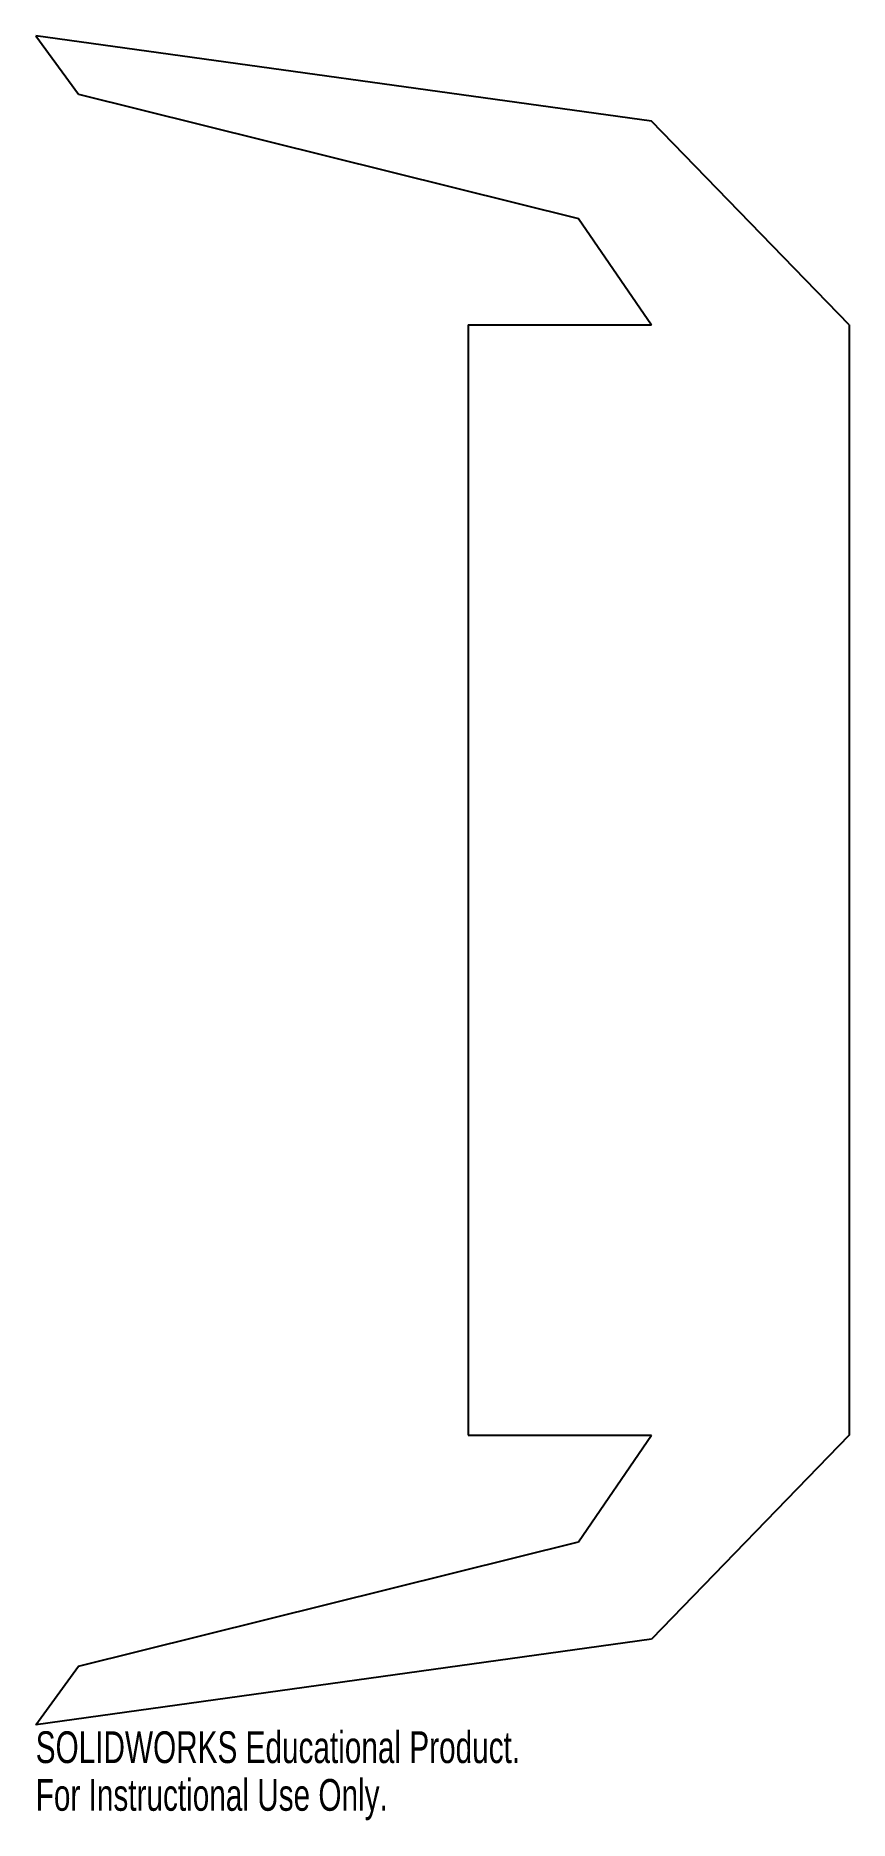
# Model space of a CAD drawing. Header units: millimetres. Extents: x -161 to -37, y -143 to 129.
import ezdxf

# ---------------------------------------------------------------- set-up
doc = ezdxf.new("R2010")
doc.units = ezdxf.units.MM
doc.styles.add('SLDTEXTSTYLE0', font='TXT', dxfattribs={"width": 0.7})

msp = doc.modelspace()

# ---------------------------------------------------------------- linework, layer by layer
at = {"color": 7, "linetype": 'Continuous', "lineweight": 25}
for p, q in [((-161.18, 129.11), (-154.65, 120.22)), ((-67.52, 116.1), (-161.18, 129.11)), ((-154.65, 120.22), (-78.6, 101.3)), ((-37.42, 85.08), (-67.52, 116.1)), ((-78.6, 101.3), (-67.52, 85.08)), ((-95.42, 85.08), (-67.52, 85.08)), ((-95.42, 85.08), (-95.42, -83.92)), ((-37.42, 85.08), (-37.42, -83.92)), ((-95.42, -83.92), (-67.52, -83.92)), ((-78.6, -100.14), (-67.52, -83.92)), ((-37.42, -83.92), (-67.52, -114.94)), ((-154.65, -119.06), (-78.6, -100.14)), ((-67.52, -114.94), (-161.18, -127.96)), ((-161.18, -127.96), (-154.65, -119.06))]:
    msp.add_line(p, q, dxfattribs=at)

# ---------------------------------------------------------------- texts
at = {"color": 7, "linetype": 'Continuous', "char_height": 4.8336, "attachment_point": 1, "style": 'SLDTEXTSTYLE0'}
for s, insert in [('SOLIDWORKS Educational Product.', (-161.18, -128.97)), ('For Instructional Use Only.', (-161.18, -136.23))]:
    msp.add_mtext(s, dxfattribs=dict(at, insert=insert))

doc.saveas('drawing.dxf')
